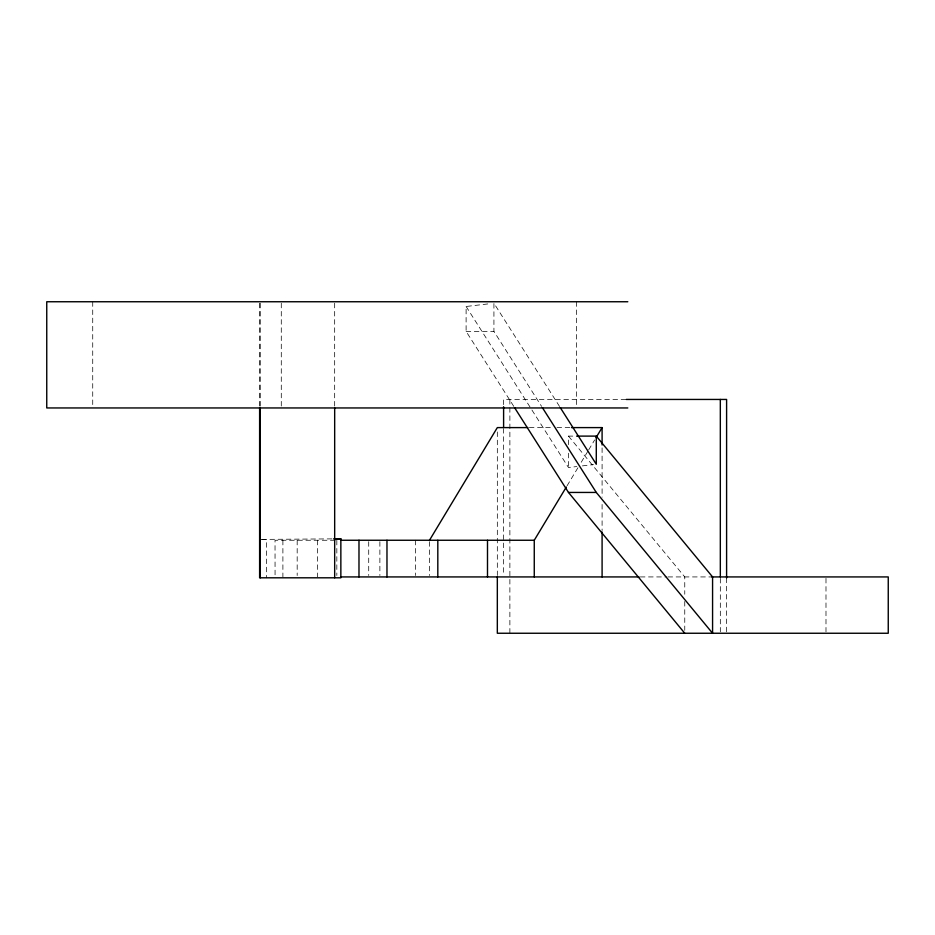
<?xml version="1.0" encoding="UTF-8"?>
<svg xmlns="http://www.w3.org/2000/svg" width="935" height="935" viewBox="0 0 935 935"><rect width="100%" height="100%" fill="white"/><g stroke="black" fill="none" stroke-linecap="round" stroke-linejoin="round"><path stroke-width="0.7" stroke-dasharray="4.67 3.51" d="M567.066 485.791L578.239 467.219M581.219 462.264L587.928 451.126M588.676 449.887L594.637 439.976M513.783 406.374L466.109 331.387L466.109 306.481L488.362 303.875M466.109 306.481L568.48 467.523L576.825 466.553M582.376 465.899L593.503 464.601M261.742 539.401L333.561 538.876M466.109 331.387L493.925 331.387L541.587 406.374M625.784 399.444L503.603 399.444L503.603 405.264M529.339 427.599L551.159 427.599M556.98 427.599L570.081 427.599M568.48 444.674L568.48 436.107L576.825 436.107M261.519 539.413L266.463 539.413L266.463 577.807M335.116 540.255L275.03 540.255L275.065 575.516M640.323 576.93L666.772 576.93M667.964 576.93L712.575 576.93M568.48 436.107L684.759 576.93L684.759 594.251M559.562 406.491L493.925 303.22L493.925 331.387M825.991 578.368L825.991 631.803M726.6 578.064L726.6 631.803M720.324 578.368L720.324 631.803M684.759 601.474L684.759 630.365M602.093 447.9L602.093 497.186M602.093 504.444L602.093 530.531M576.615 301.748L576.615 406.491M568.48 453.253L568.48 467.523M509.879 399.444L509.879 633.252M503.603 428.534L503.603 575.469M497.326 431.947L497.326 575.481M429.492 541.669L429.492 575.516M415.479 540.255L415.479 575.516M379.879 541.669L379.879 575.516M368.717 541.669L368.717 575.516M336.834 540.255L336.834 575.516M334.672 303.209L334.672 406.491M317.608 540.255L317.608 576.93M297.178 540.255L297.178 575.516M282.896 540.255L282.896 576.93M281.283 303.209L281.283 406.491M260.281 303.209L260.281 406.491M259.614 303.209L259.614 406.491M92.729 301.748L92.729 406.491"/><path stroke-width="1.4" d="M429.492 540.255L497.326 427.599L527.878 427.599M534.259 576.93L534.259 540.255L566.318 487.018M596.133 437.51L602.093 427.599L571.542 427.599M333.561 538.876L340.854 538.817L340.854 577.807L259.614 577.807L259.614 407.952M627.817 301.748L46.75 301.748L46.75 407.952L627.817 407.952M626.24 399.444L726.6 399.444L726.6 578.064M576.825 436.107L596.285 436.107L712.575 576.93L712.575 633.252L596.285 492.441L542.37 407.613M514.554 407.613L568.48 492.441L596.285 492.441M334.672 538.817L340.854 538.817M340.784 540.255L534.259 540.255M340.784 576.93L639.014 576.93M711.593 576.93L888.25 576.93L888.25 633.252L497.326 633.252L497.326 576.93M568.48 492.441L684.759 633.252M560.346 407.718L596.285 464.274L596.285 436.107M720.324 399.444L720.324 576.93M602.093 427.599L602.093 445.002M602.093 531.98L602.093 576.93M503.603 406.713L503.603 427.085M487.497 540.255L487.497 576.93M437.814 540.255L437.814 576.93M386.973 540.255L386.973 576.93M358.982 540.255L358.982 576.93M334.672 407.952L334.672 577.807M260.281 407.952L260.281 577.807"/></g></svg>
